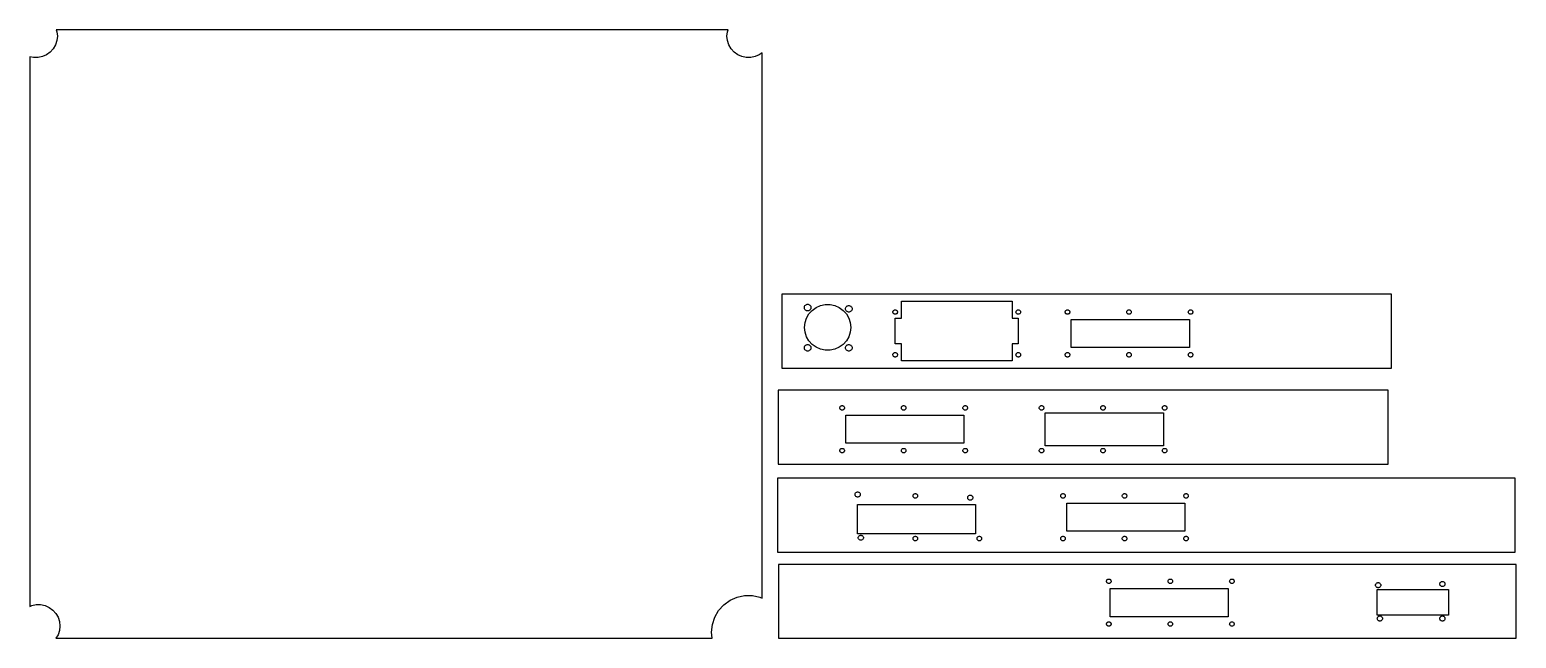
# Model space of a CAD drawing. Extents: x 0 to 1207, y 0 to 495.
import ezdxf

# ---------------------------------------------------------------- set-up
doc = ezdxf.new("R2010")
doc.units = 0
doc.layers.add('Layer_1', color=7, linetype='CONTINUOUS')

msp = doc.modelspace()

# ---------------------------------------------------------------- linework, layer by layer
at = {"layer": 'Layer_1', "color": 7}
for points in [[(553.68892, 5.24192), (554.34426, 11.46963), (556.28029, 17.42508), (559.41212, 22.84812), (563.60485, 27.5017), (568.67373, 31.18237), (574.39694, 33.72933), (580.52573, 35.03127), (586.79136, 35.03127), (592.92016, 33.72933), (594.75031, 32.91469), (594.75031, 476.0634), (592.39967, 474.35706), (589.06108, 472.87137), (585.48568, 472.11155), (581.83141, 472.11155), (578.25601, 472.87137), (574.91742, 474.35706), (571.96041, 476.50371), (569.51488, 479.21847), (567.68775, 482.38155), (566.55787, 485.85615), (566.17625, 489.48852), (566.55787, 493.12085), (567.08835, 494.75032), (21.815309, 494.75032), (22.344859, 493.12085), (22.726879, 489.48852), (22.344859, 485.85615), (21.215429, 482.38155), (19.388059, 479.21847), (16.942539, 476.50371), (13.985759, 474.35706), (10.647129, 472.87137), (7.071719, 472.11155), (3.417449, 472.11155), (0.249679, 472.7845), (0.249679, 26.14404), (1.840039, 26.85182), (5.415439, 27.61127), (9.069709, 27.61127), (12.644889, 26.85182), (15.983699, 25.36608), (18.940539, 23.21901), (21.386059, 20.50445), (23.213379, 17.341), (24.342839, 13.86699), (24.724869, 10.23416), (24.342839, 6.60142), (23.213379, 3.1273), (21.551159, 0.24968), (554.21438, 0.24968)], [(1105.5249, 279.732052), (610.82146, 279.732052), (610.82146, 219.719775), (1105.5249, 219.719775)], [(631.40035, 266.315548), (630.85242, 266.431518), (630.34062, 266.657418), (629.88738, 266.984188), (629.51246, 267.397538), (629.23229, 267.879158), (629.05899, 268.408178), (629.00039, 268.961308), (629.05899, 269.514388), (629.23229, 270.043418), (629.51246, 270.524988), (629.88738, 270.938378), (630.34062, 271.265145), (630.85242, 271.491425), (631.40035, 271.607025), (631.9606, 271.607025), (632.50853, 271.491425), (633.02044, 271.265145), (633.47357, 270.938378), (633.8485, 270.524988), (634.12866, 270.043418), (634.30197, 269.514388), (634.36047, 268.961308), (634.30197, 268.408178), (634.12866, 267.879158), (633.8485, 267.397538), (633.47357, 266.984188), (633.02044, 266.657418), (632.50853, 266.431518), (631.9606, 266.315548)], [(645.94182, 234.317596), (642.103, 235.127676), (638.51761, 236.712446), (635.34248, 239.002686), (632.71642, 241.898153), (630.7541, 245.27247), (629.54122, 248.97802), (629.13103, 252.852987), (629.54122, 256.727954), (630.7541, 260.433544), (632.71642, 263.807821), (635.34248, 266.703318), (638.51761, 268.993418), (642.103, 270.578178), (645.94182, 271.388265), (649.86651, 271.388265), (653.70532, 270.578178), (657.29072, 268.993418), (660.46584, 266.703318), (663.09198, 263.807821), (665.0543, 260.433544), (666.2671, 256.727954), (666.67726, 252.852987), (666.2671, 248.97802), (665.0543, 245.27247), (663.09198, 241.898153), (660.46584, 239.002686), (657.29072, 236.712446), (653.70532, 235.127676), (649.86651, 234.317596)], [(664.77679, 265.323761), (664.22884, 265.439361), (663.71704, 265.665261), (663.2638, 265.992028), (662.88888, 266.405378), (662.60871, 266.886988), (662.43579, 267.416018), (662.37719, 267.969098), (662.43579, 268.522188), (662.60871, 269.051218), (662.88888, 269.532828), (663.2638, 269.946218), (663.71704, 270.272988), (664.22884, 270.498888), (664.77679, 270.614488), (665.33702, 270.614488), (665.88495, 270.498888), (666.39687, 270.272988), (666.84999, 269.946218), (667.22493, 269.532828), (667.50508, 269.051218), (667.67801, 268.522188), (667.73661, 267.969098), (667.67801, 267.416018), (667.50508, 266.886988), (667.22493, 266.405378), (666.84999, 265.992028), (666.39687, 265.665261), (665.88495, 265.439361), (665.33702, 265.323761)], [(702.53585, 263.516641), (702.15789, 263.596341), (701.80486, 263.752351), (701.49224, 263.977881), (701.23359, 264.262721), (701.04028, 264.594771), (700.92097, 264.959321), (700.88057, 265.340751), (700.92097, 265.722181), (701.04028, 266.086718), (701.23359, 266.418778), (701.49224, 266.703988), (701.80486, 266.929138), (702.15789, 267.085158), (702.53585, 267.164858), (702.92222, 267.164858), (703.30013, 267.085158), (703.65316, 266.929138), (703.96579, 266.703988), (704.22443, 266.418778), (704.41775, 266.086718), (704.53706, 265.722181), (704.57746, 265.340751), (704.53706, 264.959321), (704.41775, 264.594771), (704.22443, 264.262721), (703.96579, 263.977881), (703.65316, 263.752351), (703.30013, 263.596341), (702.92222, 263.516641)], [(707.72396, 225.670422), (707.72396, 239.555283), (702.72901, 239.555283), (702.72901, 260.382544), (707.72396, 260.382544), (707.72396, 274.267405), (797.6335, 274.267405), (797.6335, 260.382544), (802.6286, 260.382544), (802.6286, 239.555283), (797.6335, 239.555283), (797.6335, 225.670422)], [(802.4354, 263.516641), (802.0574, 263.596341), (801.7044, 263.752351), (801.3918, 263.977881), (801.1331, 264.262721), (800.9398, 264.594771), (800.8205, 264.959321), (800.7805, 265.340751), (800.8205, 265.722181), (800.9398, 266.086718), (801.1331, 266.418778), (801.3918, 266.703988), (801.7044, 266.929138), (802.0574, 267.085158), (802.4354, 267.164858), (802.8218, 267.164858), (803.1997, 267.085158), (803.5527, 266.929138), (803.8653, 266.703988), (804.124, 266.418778), (804.3169, 266.086718), (804.4362, 265.722181), (804.4762, 265.340751), (804.4362, 264.959321), (804.3169, 264.594771), (804.124, 264.262721), (803.8653, 263.977881), (803.5527, 263.752351), (803.1997, 263.596341), (802.8218, 263.516641)], [(842.3958, 263.516641), (842.0171, 263.596341), (841.6645, 263.752351), (841.3519, 263.977881), (841.0932, 264.262721), (840.9003, 264.594771), (840.7802, 264.959321), (840.7402, 265.340751), (840.7802, 265.722181), (840.9003, 266.086718), (841.0932, 266.418778), (841.3519, 266.703988), (841.6645, 266.929138), (842.0171, 267.085158), (842.3958, 267.164858), (842.7814, 267.164858), (843.16, 267.085158), (843.5127, 266.929138), (843.8253, 266.703988), (844.084, 266.418778), (844.2769, 266.086718), (844.3966, 265.722181), (844.4366, 265.340751), (844.3966, 264.959321), (844.2769, 264.594771), (844.084, 264.262721), (843.8253, 263.977881), (843.5127, 263.752351), (843.16, 263.596341), (842.7814, 263.516641)], [(892.3458, 263.516641), (891.9672, 263.596341), (891.6145, 263.752351), (891.3019, 263.977881), (891.0433, 264.262721), (890.8503, 264.594771), (890.7306, 264.959321), (890.6906, 265.340751), (890.7306, 265.722181), (890.8503, 266.086718), (891.0433, 266.418778), (891.3019, 266.703988), (891.6145, 266.929138), (891.9672, 267.085158), (892.3458, 267.164858), (892.7315, 267.164858), (893.11, 267.085158), (893.4627, 266.929138), (893.7753, 266.703988), (894.034, 266.418778), (894.2269, 266.086718), (894.3466, 265.722181), (894.3866, 265.340751), (894.3466, 264.959321), (894.2269, 264.594771), (894.034, 264.262721), (893.7753, 263.977881), (893.4627, 263.752351), (893.11, 263.596341), (892.7315, 263.516641)], [(942.2958, 263.516641), (941.9172, 263.596341), (941.5646, 263.752351), (941.2519, 263.977881), (940.9933, 264.262721), (940.8004, 264.594771), (940.6803, 264.959321), (940.6403, 265.340751), (940.6803, 265.722181), (940.8004, 266.086718), (940.9933, 266.418778), (941.2519, 266.703988), (941.5646, 266.929138), (941.9172, 267.085158), (942.2958, 267.164858), (942.6814, 267.164858), (943.0601, 267.085158), (943.4128, 266.929138), (943.7254, 266.703988), (943.984, 266.418778), (944.177, 266.086718), (944.2967, 265.722181), (944.3367, 265.340751), (944.2967, 264.959321), (944.177, 264.594771), (943.984, 264.262721), (943.7254, 263.977881), (943.4128, 263.752351), (943.0601, 263.596341), (942.6814, 263.516641)], [(845.5856, 236.579966), (845.5856, 259.390794), (941.4896, 259.390794), (941.4896, 236.579966)], [(631.40035, 233.640529), (630.85242, 233.756129), (630.34062, 233.982409), (629.88738, 234.309176), (629.51246, 234.722566), (629.23229, 235.204176), (629.05899, 235.733166), (629.00039, 236.286246), (629.05899, 236.839376), (629.23229, 237.368396), (629.51246, 237.850016), (629.88738, 238.263366), (630.34062, 238.590136), (630.85242, 238.816036), (631.40035, 238.931636), (631.9606, 238.931636), (632.50853, 238.816036), (633.02044, 238.590136), (633.47357, 238.263366), (633.8485, 237.850016), (634.12866, 237.368396), (634.30197, 236.839376), (634.36047, 236.286246), (634.30197, 235.733166), (634.12866, 235.204176), (633.8485, 234.722566), (633.47357, 234.309176), (633.02044, 233.982409), (632.50853, 233.756129), (631.9606, 233.640529)], [(664.77679, 233.640529), (664.22884, 233.756129), (663.71704, 233.982409), (663.2638, 234.309176), (662.88888, 234.722566), (662.60871, 235.204176), (662.43579, 235.733166), (662.37719, 236.286246), (662.43579, 236.839376), (662.60871, 237.368396), (662.88888, 237.850016), (663.2638, 238.263366), (663.71704, 238.590136), (664.22884, 238.816036), (664.77679, 238.931636), (665.33702, 238.931636), (665.88495, 238.816036), (666.39687, 238.590136), (666.84999, 238.263366), (667.22493, 237.850016), (667.50508, 237.368396), (667.67801, 236.839376), (667.73661, 236.286246), (667.67801, 235.733166), (667.50508, 235.204176), (667.22493, 234.722566), (666.84999, 234.309176), (666.39687, 233.982409), (665.88495, 233.756129), (665.33702, 233.640529)], [(702.53585, 228.804559), (702.15789, 228.884259), (701.80486, 229.040269), (701.49224, 229.265419), (701.23359, 229.550639), (701.04028, 229.882689), (700.92097, 230.247239), (700.88057, 230.628699), (700.92097, 231.010129), (701.04028, 231.375059), (701.23359, 231.707109), (701.49224, 231.991949), (701.80486, 232.217099), (702.15789, 232.373119), (702.53585, 232.452819), (702.92222, 232.452819), (703.30013, 232.373119), (703.65316, 232.217099), (703.96579, 231.991949), (704.22443, 231.707109), (704.41775, 231.375059), (704.53706, 231.010129), (704.57746, 230.628699), (704.53706, 230.247239), (704.41775, 229.882689), (704.22443, 229.550639), (703.96579, 229.265419), (703.65316, 229.040269), (703.30013, 228.884259), (702.92222, 228.804559)], [(802.4354, 228.804559), (802.0574, 228.884259), (801.7044, 229.040269), (801.3918, 229.265419), (801.1331, 229.550639), (800.9398, 229.882689), (800.8205, 230.247239), (800.7805, 230.628699), (800.8205, 231.010129), (800.9398, 231.375059), (801.1331, 231.707109), (801.3918, 231.991949), (801.7044, 232.217099), (802.0574, 232.373119), (802.4354, 232.452819), (802.8218, 232.452819), (803.1997, 232.373119), (803.5527, 232.217099), (803.8653, 231.991949), (804.124, 231.707109), (804.3169, 231.375059), (804.4362, 231.010129), (804.4762, 230.628699), (804.4362, 230.247239), (804.3169, 229.882689), (804.124, 229.550639), (803.8653, 229.265419), (803.5527, 229.040269), (803.1997, 228.884259), (802.8218, 228.804559)], [(842.3958, 228.804559), (842.0171, 228.884259), (841.6645, 229.040269), (841.3519, 229.265419), (841.0932, 229.550639), (840.9003, 229.882689), (840.7802, 230.247239), (840.7402, 230.628699), (840.7802, 231.010129), (840.9003, 231.375059), (841.0932, 231.707109), (841.3519, 231.991949), (841.6645, 232.217099), (842.0171, 232.373119), (842.3958, 232.452819), (842.7814, 232.452819), (843.16, 232.373119), (843.5127, 232.217099), (843.8253, 231.991949), (844.084, 231.707109), (844.2769, 231.375059), (844.3966, 231.010129), (844.4366, 230.628699), (844.3966, 230.247239), (844.2769, 229.882689), (844.084, 229.550639), (843.8253, 229.265419), (843.5127, 229.040269), (843.16, 228.884259), (842.7814, 228.804559)], [(892.3458, 228.804559), (891.9672, 228.884259), (891.6145, 229.040269), (891.3019, 229.265419), (891.0433, 229.550639), (890.8503, 229.882689), (890.7306, 230.247239), (890.6906, 230.628699), (890.7306, 231.010129), (890.8503, 231.375059), (891.0433, 231.707109), (891.3019, 231.991949), (891.6145, 232.217099), (891.9672, 232.373119), (892.3458, 232.452819), (892.7315, 232.452819), (893.11, 232.373119), (893.4627, 232.217099), (893.7753, 231.991949), (894.034, 231.707109), (894.2269, 231.375059), (894.3466, 231.010129), (894.3866, 230.628699), (894.3466, 230.247239), (894.2269, 229.882689), (894.034, 229.550639), (893.7753, 229.265419), (893.4627, 229.040269), (893.11, 228.884259), (892.7315, 228.804559)], [(942.2958, 228.804559), (941.9172, 228.884259), (941.5646, 229.040269), (941.2519, 229.265419), (940.9933, 229.550639), (940.8004, 229.882689), (940.6803, 230.247239), (940.6403, 230.628699), (940.6803, 231.010129), (940.8004, 231.375059), (940.9933, 231.707109), (941.2519, 231.991949), (941.5646, 232.217099), (941.9172, 232.373119), (942.2958, 232.452819), (942.6814, 232.452819), (943.0601, 232.373119), (943.4128, 232.217099), (943.7254, 231.991949), (943.984, 231.707109), (944.177, 231.375059), (944.2967, 231.010129), (944.3367, 230.628699), (944.2967, 230.247239), (944.177, 229.882689), (943.984, 229.550639), (943.7254, 229.265419), (943.4128, 229.040269), (943.0601, 228.884259), (942.6814, 228.804559)], [(1102.9698, 201.868967), (607.72617, 201.868967), (607.72617, 141.85666), (1102.9698, 141.85666)], [(659.48079, 185.65354), (659.10283, 185.73324), (658.7498, 185.88925), (658.43718, 186.11478), (658.17853, 186.39962), (657.9856, 186.73167), (657.86629, 187.09622), (657.82589, 187.47765), (657.86629, 187.85908), (657.9856, 188.22362), (658.17853, 188.55568), (658.43718, 188.84052), (658.7498, 189.06567), (659.10283, 189.22168), (659.48079, 189.30138), (659.8672, 189.30138), (660.2451, 189.22168), (660.59814, 189.06567), (660.91077, 188.84052), (661.1694, 188.55568), (661.36272, 188.22362), (661.48204, 187.85908), (661.52244, 187.47765), (661.48204, 187.09622), (661.36272, 186.73167), (661.1694, 186.39962), (660.91077, 186.11478), (660.59814, 185.88925), (660.2451, 185.73324), (659.8672, 185.65354)], [(662.67098, 158.71683), (662.67098, 181.52769), (758.5746, 181.52769), (758.5746, 158.71683)], [(709.43056, 185.65354), (709.05265, 185.73324), (708.69962, 185.88925), (708.38699, 186.11478), (708.12835, 186.39962), (707.93503, 186.73167), (707.81572, 187.09622), (707.77532, 187.47765), (707.81572, 187.85908), (707.93503, 188.22362), (708.12835, 188.55568), (708.38699, 188.84052), (708.69962, 189.06567), (709.05265, 189.22168), (709.43056, 189.30138), (709.81698, 189.30138), (710.19489, 189.22168), (710.54792, 189.06567), (710.86055, 188.84052), (711.11919, 188.55568), (711.31251, 188.22362), (711.43182, 187.85908), (711.47222, 187.47765), (711.43182, 187.09622), (711.31251, 186.73167), (711.11919, 186.39962), (710.86055, 186.11478), (710.54792, 185.88925), (710.19489, 185.73324), (709.81698, 185.65354)], [(759.38038, 185.65354), (759.00246, 185.73324), (758.64944, 185.88925), (758.33681, 186.11478), (758.07816, 186.39962), (757.88485, 186.73167), (757.76554, 187.09622), (757.72514, 187.47765), (757.76554, 187.85908), (757.88485, 188.22362), (758.07816, 188.55568), (758.33681, 188.84052), (758.64944, 189.06567), (759.00246, 189.22168), (759.38038, 189.30138), (759.76679, 189.30138), (760.14471, 189.22168), (760.49773, 189.06567), (760.81036, 188.84052), (761.06901, 188.55568), (761.26194, 188.22362), (761.38125, 187.85908), (761.42165, 187.47765), (761.38125, 187.09622), (761.26194, 186.73167), (761.06901, 186.39962), (760.81036, 186.11478), (760.49773, 185.88925), (760.14471, 185.73324), (759.76679, 185.65354)], [(821.3187, 185.65354), (820.94, 185.73324), (820.5874, 185.88925), (820.2748, 186.11478), (820.0161, 186.39962), (819.8232, 186.73167), (819.7035, 187.09622), (819.6635, 187.47765), (819.7035, 187.85908), (819.8232, 188.22362), (820.0161, 188.55568), (820.2748, 188.84052), (820.5874, 189.06567), (820.94, 189.22168), (821.3187, 189.30138), (821.7043, 189.30138), (822.083, 189.22168), (822.4356, 189.06567), (822.7482, 188.84052), (823.0069, 188.55568), (823.1998, 188.22362), (823.3199, 187.85908), (823.3599, 187.47765), (823.3199, 187.09622), (823.1998, 186.73167), (823.0069, 186.39962), (822.7482, 186.11478), (822.4356, 185.88925), (822.083, 185.73324), (821.7043, 185.65354)], [(824.5085, 156.73329), (824.5085, 183.51123), (920.4127, 183.51123), (920.4127, 156.73329)], [(871.2688, 185.65354), (870.8902, 185.73324), (870.5375, 185.88925), (870.2249, 186.11478), (869.9662, 186.39962), (869.7733, 186.73167), (869.6536, 187.09622), (869.6136, 187.47765), (869.6536, 187.85908), (869.7733, 188.22362), (869.9662, 188.55568), (870.2249, 188.84052), (870.5375, 189.06567), (870.8902, 189.22168), (871.2688, 189.30138), (871.6544, 189.30138), (872.033, 189.22168), (872.3857, 189.06567), (872.6983, 188.84052), (872.9569, 188.55568), (873.1499, 188.22362), (873.2696, 187.85908), (873.3096, 187.47765), (873.2696, 187.09622), (873.1499, 186.73167), (872.9569, 186.39962), (872.6983, 186.11478), (872.3857, 185.88925), (872.033, 185.73324), (871.6544, 185.65354)], [(921.2189, 185.65354), (920.8403, 185.73324), (920.4876, 185.88925), (920.175, 186.11478), (919.9163, 186.39962), (919.7234, 186.73167), (919.6037, 187.09622), (919.5637, 187.47765), (919.6037, 187.85908), (919.7234, 188.22362), (919.9163, 188.55568), (920.175, 188.84052), (920.4876, 189.06567), (920.8403, 189.22168), (921.2189, 189.30138), (921.6045, 189.30138), (921.9831, 189.22168), (922.3358, 189.06567), (922.6484, 188.84052), (922.9071, 188.55568), (923.1, 188.22362), (923.2197, 187.85908), (923.2597, 187.47765), (923.2197, 187.09622), (923.1, 186.73167), (922.9071, 186.39962), (922.6484, 186.11478), (922.3358, 185.88925), (921.9831, 185.73324), (921.6045, 185.65354)], [(659.48079, 150.94142), (659.10283, 151.02112), (658.7498, 151.17714), (658.43718, 151.40229), (658.17853, 151.68713), (657.9856, 152.01918), (657.86629, 152.38373), (657.82589, 152.7652), (657.86629, 153.14663), (657.9856, 153.51155), (658.17853, 153.84361), (658.43718, 154.12844), (658.7498, 154.35359), (659.10283, 154.50961), (659.48079, 154.58931), (659.8672, 154.58931), (660.2451, 154.50961), (660.59814, 154.35359), (660.91077, 154.12844), (661.1694, 153.84361), (661.36272, 153.51155), (661.48204, 153.14663), (661.52244, 152.7652), (661.48204, 152.38373), (661.36272, 152.01918), (661.1694, 151.68713), (660.91077, 151.40229), (660.59814, 151.17714), (660.2451, 151.02112), (659.8672, 150.94142)], [(709.43056, 150.94142), (709.05265, 151.02112), (708.69962, 151.17714), (708.38699, 151.40229), (708.12835, 151.68713), (707.93503, 152.01918), (707.81572, 152.38373), (707.77532, 152.7652), (707.81572, 153.14663), (707.93503, 153.51155), (708.12835, 153.84361), (708.38699, 154.12844), (708.69962, 154.35359), (709.05265, 154.50961), (709.43056, 154.58931), (709.81698, 154.58931), (710.19489, 154.50961), (710.54792, 154.35359), (710.86055, 154.12844), (711.11919, 153.84361), (711.31251, 153.51155), (711.43182, 153.14663), (711.47222, 152.7652), (711.43182, 152.38373), (711.31251, 152.01918), (711.11919, 151.68713), (710.86055, 151.40229), (710.54792, 151.17714), (710.19489, 151.02112), (709.81698, 150.94142)], [(759.38038, 150.94142), (759.00246, 151.02112), (758.64944, 151.17714), (758.33681, 151.40229), (758.07816, 151.68713), (757.88485, 152.01918), (757.76554, 152.38373), (757.72514, 152.7652), (757.76554, 153.14663), (757.88485, 153.51155), (758.07816, 153.84361), (758.33681, 154.12844), (758.64944, 154.35359), (759.00246, 154.50961), (759.38038, 154.58931), (759.76679, 154.58931), (760.14471, 154.50961), (760.49773, 154.35359), (760.81036, 154.12844), (761.06901, 153.84361), (761.26194, 153.51155), (761.38125, 153.14663), (761.42165, 152.7652), (761.38125, 152.38373), (761.26194, 152.01918), (761.06901, 151.68713), (760.81036, 151.40229), (760.49773, 151.17714), (760.14471, 151.02112), (759.76679, 150.94142)], [(821.3187, 150.94142), (820.94, 151.02112), (820.5874, 151.17714), (820.2748, 151.40229), (820.0161, 151.68713), (819.8232, 152.01918), (819.7035, 152.38373), (819.6635, 152.7652), (819.7035, 153.14663), (819.8232, 153.51155), (820.0161, 153.84361), (820.2748, 154.12844), (820.5874, 154.35359), (820.94, 154.50961), (821.3187, 154.58931), (821.7043, 154.58931), (822.083, 154.50961), (822.4356, 154.35359), (822.7482, 154.12844), (823.0069, 153.84361), (823.1998, 153.51155), (823.3199, 153.14663), (823.3599, 152.7652), (823.3199, 152.38373), (823.1998, 152.01918), (823.0069, 151.68713), (822.7482, 151.40229), (822.4356, 151.17714), (822.083, 151.02112), (821.7043, 150.94142)], [(871.2688, 150.94142), (870.8902, 151.02112), (870.5375, 151.17714), (870.2249, 151.40229), (869.9662, 151.68713), (869.7733, 152.01918), (869.6536, 152.38373), (869.6136, 152.7652), (869.6536, 153.14663), (869.7733, 153.51155), (869.9662, 153.84361), (870.2249, 154.12844), (870.5375, 154.35359), (870.8902, 154.50961), (871.2688, 154.58931), (871.6544, 154.58931), (872.033, 154.50961), (872.3857, 154.35359), (872.6983, 154.12844), (872.9569, 153.84361), (873.1499, 153.51155), (873.2696, 153.14663), (873.3096, 152.7652), (873.2696, 152.38373), (873.1499, 152.01918), (872.9569, 151.68713), (872.6983, 151.40229), (872.3857, 151.17714), (872.033, 151.02112), (871.6544, 150.94142)], [(921.2189, 150.94142), (920.8403, 151.02112), (920.4876, 151.17714), (920.175, 151.40229), (919.9163, 151.68713), (919.7234, 152.01918), (919.6037, 152.38373), (919.5637, 152.7652), (919.6037, 153.14663), (919.7234, 153.51155), (919.9163, 153.84361), (920.175, 154.12844), (920.4876, 154.35359), (920.8403, 154.50961), (921.2189, 154.58931), (921.6045, 154.58931), (921.9831, 154.50961), (922.3358, 154.35359), (922.6484, 154.12844), (922.9071, 153.84361), (923.1, 153.51155), (923.2197, 153.14663), (923.2597, 152.7652), (923.2197, 152.38373), (923.1, 152.01918), (922.9071, 151.68713), (922.6484, 151.40229), (922.3358, 151.17714), (921.9831, 151.02112), (921.6045, 150.94142)], [(1205.9408, 130.36896), (607.13675, 130.36896), (607.13675, 70.36669), (1205.9408, 70.36669)], [(672.06125, 115.03963), (671.63221, 115.13033), (671.23146, 115.30714), (670.87649, 115.56325), (670.58306, 115.88663), (670.36365, 116.26364), (670.22808, 116.67782), (670.18238, 117.11082), (670.22808, 117.54384), (670.36365, 117.95788), (670.58306, 118.33489), (670.87649, 118.65826), (671.23146, 118.91438), (671.63221, 119.09118), (672.06125, 119.18188), (672.49991, 119.18188), (672.92899, 119.09118), (673.3297, 118.91438), (673.68468, 118.65826), (673.97811, 118.33489), (674.19752, 117.95788), (674.33309, 117.54384), (674.37879, 117.11082), (674.33309, 116.67782), (674.19752, 116.26364), (673.97811, 115.88663), (673.68468, 115.56325), (673.3297, 115.30714), (672.92899, 115.13033), (672.49991, 115.03963)], [(672.08274, 85.2433), (672.08274, 109.04584), (768.00301, 109.04584), (768.00301, 85.2433)], [(718.85049, 114.16349), (718.47251, 114.24319), (718.11941, 114.39921), (717.80673, 114.62473), (717.54804, 114.90957), (717.35469, 115.24163), (717.23536, 115.60655), (717.19496, 115.98797), (717.23536, 116.36941), (717.35469, 116.73433), (717.54804, 117.06638), (717.80673, 117.35122), (718.11941, 117.57637), (718.47251, 117.73238), (718.85049, 117.81208), (719.23696, 117.81208), (719.61494, 117.73238), (719.96803, 117.57637), (720.28072, 117.35122), (720.5394, 117.06638), (720.73237, 116.73433), (720.85171, 116.36941), (720.89211, 115.98797), (720.85171, 115.60655), (720.73237, 115.24163), (720.5394, 114.90957), (720.28072, 114.62473), (719.96803, 114.39921), (719.61494, 114.24319), (719.23696, 114.16349)], [(763.44132, 112.42927), (763.01229, 112.51997), (762.6115, 112.69676), (762.25652, 112.95289), (761.96309, 113.27625), (761.74369, 113.65326), (761.60811, 114.06741), (761.56241, 114.5004), (761.60811, 114.93344), (761.74369, 115.34751), (761.96309, 115.72452), (762.25652, 116.04788), (762.6115, 116.30401), (763.01229, 116.48118), (763.44132, 116.57188), (763.87995, 116.57188), (764.30898, 116.48118), (764.70977, 116.30401), (765.06476, 116.04788), (765.35818, 115.72452), (765.57759, 115.34751), (765.71316, 114.93344), (765.75886, 114.5004), (765.71316, 114.06741), (765.57759, 113.65326), (765.35818, 113.27625), (765.06476, 112.95289), (764.70977, 112.69676), (764.30898, 112.51997), (763.87995, 112.42927)], [(838.7513, 114.16349), (838.3727, 114.24319), (838.02, 114.39921), (837.7073, 114.62473), (837.4486, 114.90957), (837.2556, 115.24163), (837.1359, 115.60655), (837.0959, 115.98797), (837.1359, 116.36941), (837.2556, 116.73433), (837.4486, 117.06638), (837.7073, 117.35122), (838.02, 117.57637), (838.3727, 117.73238), (838.7513, 117.81208), (839.137, 117.81208), (839.5157, 117.73238), (839.8685, 117.57637), (840.1811, 117.35122), (840.4398, 117.06638), (840.6328, 116.73433), (840.7529, 116.36941), (840.7929, 115.98797), (840.7529, 115.60655), (840.6328, 115.24163), (840.4398, 114.90957), (840.1811, 114.62473), (839.8685, 114.39921), (839.5157, 114.24319), (839.137, 114.16349)], [(841.9417, 87.2268), (841.9417, 110.0376), (937.8626, 110.0376), (937.8626, 87.2268)], [(888.7101, 114.16349), (888.3315, 114.24319), (887.9787, 114.39921), (887.6661, 114.62473), (887.4074, 114.90957), (887.2144, 115.24163), (887.0943, 115.60655), (887.0543, 115.98797), (887.0943, 116.36941), (887.2144, 116.73433), (887.4074, 117.06638), (887.6661, 117.35122), (887.9787, 117.57637), (888.3315, 117.73238), (888.7101, 117.81208), (889.0958, 117.81208), (889.4745, 117.73238), (889.8272, 117.57637), (890.1399, 117.35122), (890.3986, 117.06638), (890.5916, 116.73433), (890.7117, 116.36941), (890.7517, 115.98797), (890.7117, 115.60655), (890.5916, 115.24163), (890.3986, 114.90957), (890.1399, 114.62473), (889.8272, 114.39921), (889.4745, 114.24319), (889.0958, 114.16349)], [(938.6689, 114.16349), (938.2902, 114.24319), (937.9375, 114.39921), (937.6248, 114.62473), (937.3662, 114.90957), (937.1732, 115.24163), (937.0535, 115.60655), (937.0135, 115.98797), (937.0535, 116.36941), (937.1732, 116.73433), (937.3662, 117.06638), (937.6248, 117.35122), (937.9375, 117.57637), (938.2902, 117.73238), (938.6689, 117.81208), (939.0546, 117.81208), (939.4333, 117.73238), (939.786, 117.57637), (940.0987, 117.35122), (940.3574, 117.06638), (940.5504, 116.73433), (940.6701, 116.36941), (940.7101, 115.98797), (940.6701, 115.60655), (940.5504, 115.24163), (940.3574, 114.90957), (940.0987, 114.62473), (939.786, 114.39921), (939.4333, 114.24319), (939.0546, 114.16349)], [(674.61613, 79.85945), (674.18709, 79.95015), (673.78634, 80.12694), (673.43137, 80.38307), (673.13793, 80.70643), (672.91853, 81.08345), (672.78296, 81.49763), (672.73726, 81.93062), (672.78296, 82.36366), (672.91853, 82.77773), (673.13793, 83.15474), (673.43137, 83.4781), (673.78634, 83.73423), (674.18709, 83.91102), (674.61613, 84.00172), (675.05479, 84.00172), (675.48387, 83.91102), (675.88458, 83.73423), (676.23956, 83.4781), (676.53298, 83.15474), (676.7524, 82.77773), (676.88796, 82.36366), (676.93406, 81.93062), (676.88796, 81.49763), (676.7524, 81.08345), (676.53298, 80.70643), (676.23956, 80.38307), (675.88458, 80.12694), (675.48387, 79.95015), (675.05479, 79.85945)], [(718.85049, 79.45143), (718.47251, 79.53113), (718.11941, 79.68714), (717.80673, 79.91268), (717.54804, 80.19751), (717.35469, 80.52956), (717.23536, 80.89411), (717.19496, 81.27558), (717.23536, 81.65701), (717.35469, 82.02193), (717.54804, 82.35399), (717.80673, 82.63882), (718.11941, 82.86397), (718.47251, 83.01999), (718.85049, 83.09969), (719.23696, 83.09969), (719.61494, 83.01999), (719.96803, 82.86397), (720.28072, 82.63882), (720.5394, 82.35399), (720.73237, 82.02193), (720.85171, 81.65701), (720.89211, 81.27558), (720.85171, 80.89411), (720.73237, 80.52956), (720.5394, 80.19751), (720.28072, 79.91268), (719.96803, 79.68714), (719.61494, 79.53113), (719.23696, 79.45143)], [(770.80728, 79.45143), (770.4293, 79.53113), (770.07621, 79.68714), (769.76352, 79.91268), (769.50485, 80.19751), (769.3115, 80.52956), (769.19216, 80.89411), (769.15176, 81.27558), (769.19216, 81.65701), (769.3115, 82.02193), (769.50485, 82.35399), (769.76352, 82.63882), (770.07621, 82.86397), (770.4293, 83.01999), (770.80728, 83.09969), (771.19376, 83.09969), (771.57173, 83.01999), (771.92483, 82.86397), (772.23751, 82.63882), (772.4962, 82.35399), (772.68917, 82.02193), (772.8085, 81.65701), (772.8489, 81.27558), (772.8085, 80.89411), (772.68917, 80.52956), (772.4962, 80.19751), (772.23751, 79.91268), (771.92483, 79.68714), (771.57173, 79.53113), (771.19376, 79.45143)], [(838.7513, 79.45143), (838.3727, 79.53113), (838.02, 79.68714), (837.7073, 79.91268), (837.4486, 80.19751), (837.2556, 80.52956), (837.1359, 80.89411), (837.0959, 81.27558), (837.1359, 81.65701), (837.2556, 82.02193), (837.4486, 82.35399), (837.7073, 82.63882), (838.02, 82.86397), (838.3727, 83.01999), (838.7513, 83.09969), (839.137, 83.09969), (839.5157, 83.01999), (839.8685, 82.86397), (840.1811, 82.63882), (840.4398, 82.35399), (840.6328, 82.02193), (840.7529, 81.65701), (840.7929, 81.27558), (840.7529, 80.89411), (840.6328, 80.52956), (840.4398, 80.19751), (840.1811, 79.91268), (839.8685, 79.68714), (839.5157, 79.53113), (839.137, 79.45143)], [(888.7101, 79.45143), (888.3315, 79.53113), (887.9787, 79.68714), (887.6661, 79.91268), (887.4074, 80.19751), (887.2144, 80.52956), (887.0943, 80.89411), (887.0543, 81.27558), (887.0943, 81.65701), (887.2144, 82.02193), (887.4074, 82.35399), (887.6661, 82.63882), (887.9787, 82.86397), (888.3315, 83.01999), (888.7101, 83.09969), (889.0958, 83.09969), (889.4745, 83.01999), (889.8272, 82.86397), (890.1399, 82.63882), (890.3986, 82.35399), (890.5916, 82.02193), (890.7117, 81.65701), (890.7517, 81.27558), (890.7117, 80.89411), (890.5916, 80.52956), (890.3986, 80.19751), (890.1399, 79.91268), (889.8272, 79.68714), (889.4745, 79.53113), (889.0958, 79.45143)], [(938.6689, 79.45143), (938.2902, 79.53113), (937.9375, 79.68714), (937.6248, 79.91268), (937.3662, 80.19751), (937.1732, 80.52956), (937.0535, 80.89411), (937.0135, 81.27558), (937.0535, 81.65701), (937.1732, 82.02193), (937.3662, 82.35399), (937.6248, 82.63882), (937.9375, 82.86397), (938.2902, 83.01999), (938.6689, 83.09969), (939.0546, 83.09969), (939.4333, 83.01999), (939.786, 82.86397), (940.0987, 82.63882), (940.3574, 82.35399), (940.5504, 82.02193), (940.6701, 81.65701), (940.7101, 81.27558), (940.6701, 80.89411), (940.5504, 80.52956), (940.3574, 80.19751), (940.0987, 79.91268), (939.786, 79.68714), (939.4333, 79.53113), (939.0546, 79.45143)], [(608.049, 0.24887), (1206.8522, 0.24887), (1206.8522, 60.26118), (608.049, 60.26118)], [(876.3195, 48.39944), (876.6982, 48.31974), (877.0509, 48.16372), (877.3636, 47.93819), (877.6222, 47.65336), (877.8152, 47.3213), (877.9349, 46.95676), (877.9749, 46.57537), (877.9349, 46.19394), (877.8152, 45.82939), (877.6222, 45.49734), (877.3636, 45.2125), (877.0509, 44.98735), (876.6982, 44.83133), (876.3195, 44.75163), (875.9338, 44.75163), (875.5551, 44.83133), (875.2024, 44.98735), (874.8897, 45.2125), (874.631, 45.49734), (874.4381, 45.82939), (874.3184, 46.19394), (874.2784, 46.57537), (874.3184, 46.95676), (874.4381, 47.3213), (874.631, 47.65336), (874.8897, 47.93819), (875.2024, 48.16372), (875.5551, 48.31974), (875.9338, 48.39944)], [(926.2782, 48.39944), (926.6569, 48.31974), (927.0097, 48.16372), (927.3223, 47.93819), (927.581, 47.65336), (927.774, 47.3213), (927.8941, 46.95676), (927.9341, 46.57537), (927.8941, 46.19394), (927.774, 45.82939), (927.581, 45.49734), (927.3223, 45.2125), (927.0097, 44.98735), (926.6569, 44.83133), (926.2782, 44.75163), (925.8925, 44.75163), (925.5139, 44.83133), (925.1612, 44.98735), (924.8485, 45.2125), (924.5898, 45.49734), (924.3968, 45.82939), (924.2771, 46.19394), (924.2371, 46.57537), (924.2771, 46.95676), (924.3968, 47.3213), (924.5898, 47.65336), (924.8485, 47.93819), (925.1612, 48.16372), (925.5139, 48.31974), (925.8925, 48.39944)], [(976.237, 48.39944), (976.6157, 48.31974), (976.9684, 48.16372), (977.2811, 47.93819), (977.5398, 47.65336), (977.7328, 47.3213), (977.8529, 46.95676), (977.8929, 46.57537), (977.8529, 46.19394), (977.7328, 45.82939), (977.5398, 45.49734), (977.2811, 45.2125), (976.9684, 44.98735), (976.6157, 44.83133), (976.237, 44.75163), (975.8513, 44.75163), (975.4726, 44.83133), (975.1199, 44.98735), (974.8072, 45.2125), (974.5485, 45.49734), (974.3555, 45.82939), (974.2355, 46.19394), (974.1955, 46.57537), (974.2355, 46.95676), (974.3555, 47.3213), (974.5485, 47.65336), (974.8072, 47.93819), (975.1199, 48.16372), (975.4726, 48.31974), (975.8513, 48.39944)], [(973.0466, 40.62403), (973.0466, 17.81322), (877.1258, 17.81322), (877.1258, 40.62403)], [(1094.9647, 45.47232), (1095.3938, 45.38162), (1095.7946, 45.20483), (1096.1495, 44.9487), (1096.443, 44.62534), (1096.6624, 44.24833), (1096.7979, 43.83418), (1096.8439, 43.40115), (1096.7979, 42.96812), (1096.6624, 42.55408), (1096.443, 42.17707), (1096.1495, 41.85371), (1095.7946, 41.59758), (1095.3938, 41.42041), (1094.9647, 41.32971), (1094.5261, 41.32971), (1094.0971, 41.42041), (1093.6963, 41.59758), (1093.3413, 41.85371), (1093.0479, 42.17707), (1092.8285, 42.55408), (1092.6929, 42.96812), (1092.6469, 43.40115), (1092.6929, 43.83418), (1092.8285, 44.24833), (1093.0479, 44.62534), (1093.3413, 44.9487), (1093.6963, 45.20483), (1094.0971, 45.38162), (1094.5261, 45.47232)], [(1151.8979, 39.92977), (1151.8979, 19.10254), (1093.9461, 19.10254), (1093.9461, 39.92977)], [(1147.1214, 46.46407), (1147.5504, 46.37377), (1147.9512, 46.19698), (1148.3062, 45.94085), (1148.5996, 45.61748), (1148.819, 45.24047), (1148.9546, 44.82629), (1149.0006, 44.39326), (1148.9546, 43.96026), (1148.819, 43.54619), (1148.5996, 43.16918), (1148.3062, 42.84581), (1147.9512, 42.58969), (1147.5504, 42.41252), (1147.1214, 42.32222), (1146.6827, 42.32222), (1146.2537, 42.41252), (1145.8529, 42.58969), (1145.4979, 42.84581), (1145.2045, 43.16918), (1144.9851, 43.54619), (1144.8495, 43.96026), (1144.8035, 44.39326), (1144.8495, 44.82629), (1144.9851, 45.24047), (1145.2045, 45.61748), (1145.4979, 45.94085), (1145.8529, 46.19698), (1146.2537, 46.37377), (1146.6827, 46.46407)], [(876.3195, 13.68734), (876.6982, 13.60764), (877.0509, 13.45162), (877.3636, 13.2261), (877.6222, 12.94126), (877.8152, 12.60921), (877.9349, 12.24466), (877.9749, 11.86323), (877.9349, 11.48176), (877.8152, 11.11722), (877.6222, 10.78516), (877.3636, 10.50033), (877.0509, 10.27518), (876.6982, 10.11916), (876.3195, 10.03946), (875.9338, 10.03946), (875.5551, 10.11916), (875.2024, 10.27518), (874.8897, 10.50033), (874.631, 10.78516), (874.4381, 11.11722), (874.3184, 11.48176), (874.2784, 11.86323), (874.3184, 12.24466), (874.4381, 12.60921), (874.631, 12.94126), (874.8897, 13.2261), (875.2024, 13.45162), (875.5551, 13.60764), (875.9338, 13.68734)], [(926.2782, 13.68734), (926.6569, 13.60764), (927.0097, 13.45162), (927.3223, 13.2261), (927.581, 12.94126), (927.774, 12.60921), (927.8941, 12.24466), (927.9341, 11.86323), (927.8941, 11.48176), (927.774, 11.11722), (927.581, 10.78516), (927.3223, 10.50033), (927.0097, 10.27518), (926.6569, 10.11916), (926.2782, 10.03946), (925.8925, 10.03946), (925.5139, 10.11916), (925.1612, 10.27518), (924.8485, 10.50033), (924.5898, 10.78516), (924.3968, 11.11722), (924.2771, 11.48176), (924.2371, 11.86323), (924.2771, 12.24466), (924.3968, 12.60921), (924.5898, 12.94126), (924.8485, 13.2261), (925.1612, 13.45162), (925.5139, 13.60764), (925.8925, 13.68734)], [(976.237, 13.68734), (976.6157, 13.60764), (976.9684, 13.45162), (977.2811, 13.2261), (977.5398, 12.94126), (977.7328, 12.60921), (977.8529, 12.24466), (977.8929, 11.86323), (977.8529, 11.48176), (977.7328, 11.11722), (977.5398, 10.78516), (977.2811, 10.50033), (976.9684, 10.27518), (976.6157, 10.11916), (976.237, 10.03946), (975.8513, 10.03946), (975.4726, 10.11916), (975.1199, 10.27518), (974.8072, 10.50033), (974.5485, 10.78516), (974.3555, 11.11722), (974.2355, 11.48176), (974.1955, 11.86323), (974.2355, 12.24466), (974.3555, 12.60921), (974.5485, 12.94126), (974.8072, 13.2261), (975.1199, 13.45162), (975.4726, 13.60764), (975.8513, 13.68734)], [(1096.3636, 18.39687), (1096.7926, 18.30617), (1097.1934, 18.12937), (1097.5483, 17.87325), (1097.8418, 17.54988), (1098.0612, 17.17287), (1098.1968, 16.75869), (1098.2428, 16.32569), (1098.1968, 15.8927), (1098.0612, 15.47859), (1097.8418, 15.10158), (1097.5483, 14.77821), (1097.1934, 14.52209), (1096.7926, 14.34529), (1096.3636, 14.25459), (1095.925, 14.25459), (1095.4959, 14.34529), (1095.0951, 14.52209), (1094.7402, 14.77821), (1094.4467, 15.10158), (1094.2273, 15.47859), (1094.0917, 15.8927), (1094.0457, 16.32569), (1094.0917, 16.75869), (1094.2273, 17.17287), (1094.4467, 17.54988), (1094.7402, 17.87325), (1095.0951, 18.12937), (1095.4959, 18.30617), (1095.925, 18.39687)], [(1147.1214, 18.39687), (1147.5504, 18.30617), (1147.9512, 18.12937), (1148.3062, 17.87325), (1148.5996, 17.54988), (1148.819, 17.17287), (1148.9546, 16.75869), (1149.0006, 16.32569), (1148.9546, 15.8927), (1148.819, 15.47859), (1148.5996, 15.10158), (1148.3062, 14.77821), (1147.9512, 14.52209), (1147.5504, 14.34529), (1147.1214, 14.25459), (1146.6827, 14.25459), (1146.2537, 14.34529), (1145.8529, 14.52209), (1145.4979, 14.77821), (1145.2045, 15.10158), (1144.9851, 15.47859), (1144.8495, 15.8927), (1144.8035, 16.32569), (1144.8495, 16.75869), (1144.9851, 17.17287), (1145.2045, 17.54988), (1145.4979, 17.87325), (1145.8529, 18.12937), (1146.2537, 18.30617), (1146.6827, 18.39687)]]:
    msp.add_lwpolyline(points, close=True, dxfattribs=at)

doc.saveas('drawing.dxf')
